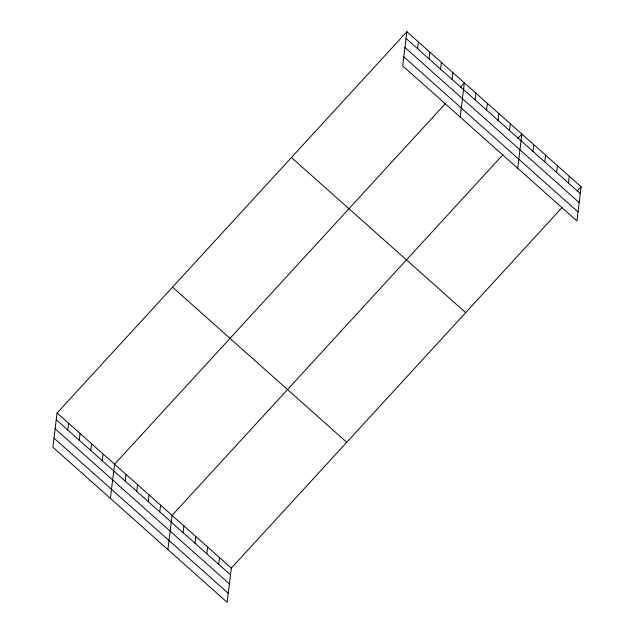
<?xml version="1.0" encoding="UTF-8"?>
<svg xmlns="http://www.w3.org/2000/svg" width="634" height="634" viewBox="0 0 634 634"><rect width="100%" height="100%" fill="white"/><g stroke="black" fill="none" stroke-linecap="round" stroke-linejoin="round"><path stroke-width="0.95" d="M406.869 31.7L402.677 65.881L576.924 220.973L581.116 186.792L406.869 31.7L57.076 413.027L52.884 447.208L227.131 602.3L231.323 568.119L562.096 207.532M67.751 429.979L68.575 423.266M79.25 440.218L80.074 433.498M90.749 450.449L91.581 443.737M102.256 460.688L103.08 453.976M110.379 498.387L114.58 464.207L445.353 103.619M125.255 481.158L126.079 474.446M136.754 491.398L137.578 484.677M148.253 501.637L149.077 494.916M159.752 511.868L160.576 505.155M167.883 549.567L172.083 515.387L502.857 154.799M183.107 532.655L183.931 525.935M194.955 543.203L195.779 536.483M206.803 553.744L207.627 547.031M218.651 564.292L219.475 557.579M417.544 48.652L418.377 41.939M429.052 58.891L429.876 52.17M440.551 69.122L441.375 62.409M452.05 79.361L452.874 72.648M460.181 117.06L464.373 82.88L460.442 87.175M475.048 99.831L475.872 93.119M486.547 110.07L487.372 103.358M498.047 120.309L498.879 113.589M509.554 130.541L510.378 123.828M517.677 168.24L521.877 134.059L517.938 138.355M532.901 151.328L533.725 144.607M544.749 161.876L545.573 155.156M556.597 172.416L557.421 165.704M568.444 182.964L569.269 176.252M577.186 191.088L581.116 186.792M406.045 38.42L580.292 193.513M404.936 47.479L579.183 202.571M403.787 56.814L578.034 211.914M291.442 157.541L465.689 312.633M172.511 287.186L346.758 442.286M57.076 413.027L231.323 568.119M56.252 419.748L230.499 574.84M55.142 428.806L229.389 583.898M53.993 438.142L228.24 593.242"/></g></svg>
